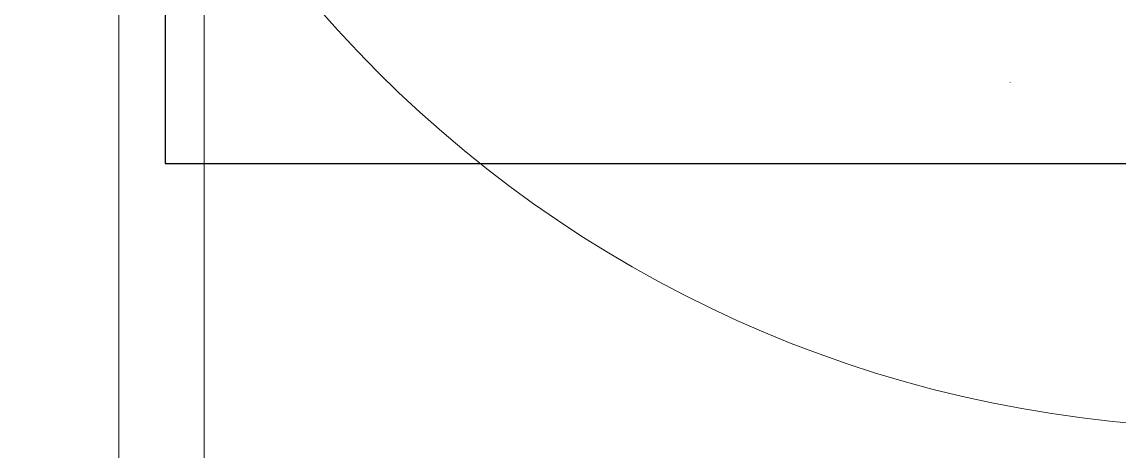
# Model space of a CAD drawing. Header units: inches. Extents: x 702888 to 852715, y 9845 to 271320.
# Drawn here: x 778419 to 787421, y 243679 to 247203 of the extents above; entities that cross this region are included whole.
import ezdxf

# ---------------------------------------------------------------- set-up
doc = ezdxf.new("R2010")
doc.units = ezdxf.units.IN
doc.header["$MEASUREMENT"] = 0
doc.layers.get('0').update_dxf_attribs({"lineweight": 5})
doc.layers.add('chain', color=2, linetype='Continuous', lineweight=5)
doc.layers.add('SHOP LAYOUT', color=8, linetype='Continuous', lineweight=5)
doc.layers.add('stru pipe', color=120, linetype='Continuous')

# ---------------------------------------------------------------- blocks, each defined once
blk = doc.blocks.new('A$C76b9bb42')
blk.add_line((67968.1101, 11262.6967), (67968.1101, 18293.9888))
blk.add_lwpolyline([(68287.5667, 27106.1859), (68287.5667, 4533.1859), (67587.5667, 4533.1859), (67587.5667, 27106.1859)], close=True)
at = {"layer": 'SHOP LAYOUT'}
blk.add_line((74902.8811, 11761.3364), (74901.8811, 11762.3364), dxfattribs=at)
at = {"layer": 'stru pipe'}
blk.add_lwpolyline([(67968.1101, 11093.9888), (82968.1101, 11093.9888), (82968.1101, 18293.9888), (67968.1101, 18293.9888)], close=True, dxfattribs=at)

msp = doc.modelspace()

# ---------------------------------------------------------------- linework, layer by layer
msp.add_circle((788386.798, 253839.31), 9967.954)

# ---------------------------------------------------------------- block references
at = {"layer": 'chain', "color": 1}
msp.add_blockref('A$C76b9bb42', (711625.145, 234945.321), dxfattribs=at)

doc.saveas('drawing.dxf')
